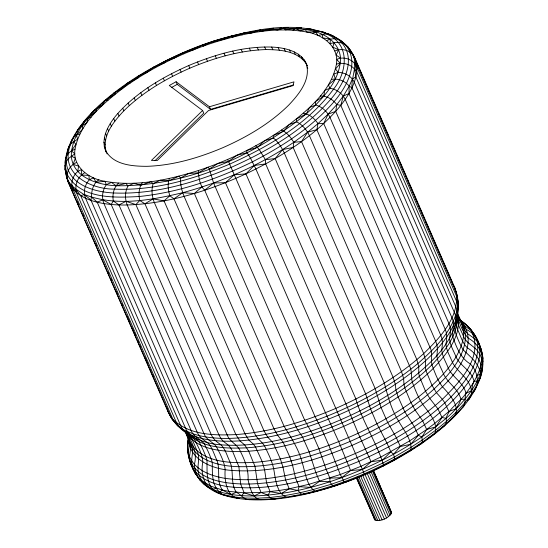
<?xml version="1.0" encoding="UTF-8"?>
<svg xmlns="http://www.w3.org/2000/svg" width="548" height="548" viewBox="0 0 548 548"><rect width="100%" height="100%" fill="white"/><g stroke="black" fill="none" stroke-linecap="round" stroke-linejoin="round"><path stroke-width="0.82" d="M198.349 170.538C168.373 179.819 136.267 187.053 104.887 181.285C89.324 178.977 72.151 166.791 75.008 149.179C79.933 122.868 102.243 104.421 122.218 88.735C149.748 68.596 180.751 53.437 213.09 42.751C243.072 33.462 275.171 26.229 306.551 32.003C322.121 34.305 339.287 46.498 336.431 64.102C331.506 90.413 309.195 108.86 289.221 124.547C261.691 144.686 230.687 159.845 198.349 170.538C198.732 177.353 199.513 185.334 204.699 190.238L304.709 420.227L312.511 434.119L318.991 448.791L326.163 469.335L329.882 478.13L329.903 481.76L331.355 484.206L333.739 486.398C369.79 474.342 404.403 457.279 434.626 434.085C452.819 419.528 470.362 402.444 479.308 380.511C488.33 359.372 479.63 332.917 460.594 320.443L462.704 322.758M258.752 30.393L260.334 31.626L271.096 28.88L277.459 30.037L283.878 28.147L285.446 29.887C305.654 26.037 338.253 33.147 340.555 58.115C340.116 81.248 322.197 99.099 306.318 113.854C253.19 157.071 185.368 186.587 116.142 185.765C97.859 184.813 73.096 177.819 71.274 156.057C71.713 132.924 89.632 115.08 105.511 100.318C158.639 57.108 226.454 27.585 295.687 28.414L300.03 30.873L308.606 28.797L319.21 31.243L326.06 33.832L329.574 34.284L341.171 40.785L347.959 46.977L352.864 54.677L456.203 292.187C463.848 317.71 449.675 343.986 431.392 361.242C403.013 389.224 367.557 409.014 330.862 423.933C296.002 437.338 258.683 447.565 221.015 444.839C199.465 443.455 177.189 431.845 167.996 411.596L67.993 181.6C57.917 155.063 75.898 128.732 93.797 110.532C127.369 77.768 170.188 55.93 214.261 40.949C252.018 29.674 294.927 19.591 332.752 35.75C340.931 40.052 349.021 46.073 352.864 54.677C357.926 65.712 351.316 76.59 351.974 87.824L451.977 317.819C455.731 325.033 450.292 333.095 454.039 340.315C457.375 349.466 461.594 358.7 470.294 363.954C478.37 371.818 480.281 385.381 472.123 393.827M67.555 152.967L67.603 150.145L69.438 145.891M337.417 484.638L333.739 486.398C306.538 494.981 278.083 501.187 249.409 499.68C233.852 498.379 216.679 495.981 205.836 483.528C202.089 476.952 201.321 469.348 202.808 461.991C202.322 453.799 197.992 446.408 194.314 439.263C186.053 431.536 175.476 426.132 170.099 415.624L67.993 181.6L65.013 169.051L65.096 165.366L66.226 161.818L66.404 156.351L68.692 146.837L70.747 143.987L73.699 137.164L79.364 127.698L86.735 122.896L88.05 117.991L96.208 111.532L96.092 109.168L101.873 105.791L105.511 100.318L114.916 94.366L115.169 92.345L122.218 88.735L127.999 82.981L138.178 77.809L138.404 76.186L146.748 72.576L154.399 66.849L164.825 62.705L164.715 61.451L174.237 58.122L183.388 52.745L193.526 49.8L202.993 44.833M66.027 170.983L65.986 172.62L65.013 169.051M188.348 438.263C186.779 447.017 187.389 456.443 191.499 464.451M187.902 449.319L188.32 453.299M188.745 438.297C183.128 464.019 201.979 491.638 227.954 496.009M66.198 174.168C70.747 201.582 104.579 205.431 127.204 204.986C168.476 203.63 208.589 190.903 245.915 173.86C281.158 156.961 315.675 135.856 340.801 105.367C348.418 95.523 355.275 84.351 356.721 71.74C358.111 62.41 353.392 54.081 347.959 46.977M457.087 315.703C456.422 323.135 460.841 329.588 463.416 336.225C466.033 343.117 473.547 345.596 477.753 351.179C485.028 360.337 483.035 372.647 478.075 382.223M65.096 165.366L67.068 174.23L67.007 178.004C71.206 189.313 83.474 192.232 91.064 200.397L191.067 430.392C193.286 436.831 200.369 438.743 204.226 443.805C207.541 449.668 210.24 455.936 212.295 462.354C212.419 473.808 211.247 487.062 222.365 494.289L233.38 496.831L243.778 497.995L256.354 498.276L269.979 497.502L283.131 495.885L299.674 492.823L312.476 489.754L331.355 484.206L343.062 480.171L363.44 472.075L383.333 462.793L394.327 457.039L411.377 447.086L422.46 439.852L436.126 429.879L446.428 421.378L456.463 411.945L465.026 402.54L471.451 394.115L477.335 384.285L480.397 377.202L481.055 364.79L481.904 359.632L482.014 354.727L481.377 350.09L477.87 340.829L473.767 333.307L468.245 326.683L459.943 320.512M482.452 363.399C483.946 356.371 481.274 348.74 478.253 342.384M287.303 497.646C276.37 493.892 275.514 478.377 273.644 468.65C271.863 460.628 268.075 453.217 264.52 445.867C261.485 441.119 256.19 438.133 254.347 432.55L154.344 202.561C151.974 196.65 151.186 189.93 153.077 183.779L160.146 180.237L168.599 180.909L178.949 176.161L180.621 178.025C180.203 184.306 181.737 190.56 184.087 196.348L284.097 426.337C291.31 437.784 298.818 449.271 302.236 462.676C305.325 472.342 306.455 485.809 315.566 491.741L319.073 490.22M467.307 400.547C473.719 396.362 470.348 387.313 474.123 381.442C471.794 370.612 460.471 366.359 456.025 356.94C453.751 350.789 449.696 345.007 449.579 338.239C450.47 333.355 451.134 328.211 448.949 323.546L348.946 93.55L349.234 86.159L352.33 79.008L355.871 76.891L354.679 69.24C350.309 64.047 342.863 62.116 336.431 64.102M107.209 153.94C98.825 140.096 108.566 123.992 117.868 113.409C137.151 91.996 162.571 77.131 188.69 65.555C214.891 54.567 243.011 46.258 271.678 47.053C285.213 47.655 302.4 51.382 307.25 65.945L304.25 59.91M106.463 152.57C101.174 136.623 113.6 121.683 123.827 110.833C142.61 92.269 165.784 78.754 189.827 68.171C213.905 57.992 239.524 50.402 265.801 49.58C279.617 49.635 296.16 50.765 305.387 62.527M417.816 445.476L421.46 443.688L422.296 442.147L421.926 436.955L418.302 435.311L414.329 426.632L404.828 411.87L398.129 396.923L395.916 390.025L395.341 384.306L393.128 377.408L293.125 147.412L293.803 142.288C290.735 137.377 286.974 132.342 281.453 130.075M457.861 307.805L458.327 304.64L457.806 300.818M185.923 431.92C192.026 436.66 194.074 444.373 197.15 451.1C200.404 457.71 197.068 464.882 198.273 471.76C199.91 479.719 204.692 486.487 212.617 489.227C225.673 494.844 240.079 496.063 254.142 495.974C298.989 494.385 342.384 479.664 382.408 460.135C401.102 450.614 419.104 439.688 435.735 426.878C445.024 418.59 456.909 411.788 460.909 399.293C458.327 388.669 447.894 383.381 443.476 373.9C441.195 367.79 437.297 362.064 436.879 355.405C437.564 350.699 437.811 345.815 435.735 341.397L335.732 111.402L336.801 104.6L343.288 96.092L349.234 86.159C345.069 80.96 338.109 78.131 331.513 79.392M187.649 442.935L188.485 437.845L188.615 439.4M462.45 407.76C466.471 403.91 464.163 398.006 465.985 393.259C472.595 384.751 478.452 375.353 481.055 364.79C478.794 357.556 473.767 351.802 467.375 347.843C462.348 343.027 460.71 335.999 457.744 329.923C453.6 319.203 461.238 307.62 456.833 296.831L356.83 66.835C353.494 59.513 343.877 55.896 336.616 59.451L340.383 63.328L335.52 69L338.205 72.405C344.856 72.405 351.46 76.145 354.289 82.262L454.292 312.257C457.505 318.354 453.984 324.896 455.046 331.239C457.059 337.671 459.799 343.925 463.108 349.795C470.211 356.7 478.911 363.009 480.452 373.674C475.322 387.107 466.163 398.506 456.279 408.767L448.901 411.459L434.598 423.549L426.68 429.481L409.507 440.989L381.086 456.916L360.92 466.314L340.267 474.527L309.271 484.24L289.214 488.789L279.521 490.453L261.06 492.501L244.134 492.823L229.091 491.405L222.378 490.056L210.72 486.11L201.623 480.562L198.095 477.219L195.273 473.527L191.033 464.581L189.841 460.724L189.519 456.669L190.636 448.504L190.314 444.449L185.224 431.639M456.203 292.187C459.758 317.052 440.099 337.568 423.72 353.563C397.971 376.921 367.489 394.526 335.746 408.418C303.996 421.919 270.417 432.002 235.887 434.598C214.432 435.502 189.293 435.379 172.921 419.323L72.918 189.327C70.336 183.121 72.699 175.812 77.686 171.531L78.645 166.119L73.124 164.379L70.233 167.174L68.171 170.538L67.068 174.23C80.46 199.404 114.751 197.76 139.11 196.52C178.71 192.464 216.885 179.299 252.464 161.818C282.617 146.295 311.839 127.451 334.157 101.565C346.898 86.577 360.228 62.458 345.206 44.518C340.671 41.566 334.999 42.032 330.088 43.703L330.362 39.141L334.17 38.675L337.856 39.237C358.57 55.451 344.637 83.378 330.958 99.037C304.106 129.876 267.986 150.974 231.009 167.448C193.848 182.95 153.913 194.78 113.272 192.958C94.098 191.964 68.137 184.635 66.226 161.818L68.336 158.646L74.823 153.837L71.446 150.851C66.856 153.776 64.116 159.502 65.5 164.866M446.134 418.295L442.017 417.528L437.975 408.904L429.851 398.547L425.522 391.224L419.357 376.38L418.713 372.928L418.788 366.728L416.843 359.632L316.84 129.636L318.011 123.629L328.149 114.1L336.801 104.6L340.801 105.367L440.811 335.362C442.921 339.863 442.524 344.843 441.75 349.603C442.058 356.303 446.017 362.043 448.291 368.167C452.723 377.627 463.485 382.559 465.985 393.259C460.204 402.362 449.093 407.575 446.134 418.295L446.428 421.378L445.88 423.974L444.538 425.899L437.338 431.283M91.064 200.397C91.591 192.978 91.817 184.292 98.928 179.737M340.801 105.367L343.288 96.092L348.946 93.55M83.392 123.362C84.139 119.786 87.707 117.615 91.153 117.245M213.09 42.751L213.501 41.353L214.261 40.949M334.143 42.648L332.8 47.162L338.705 49.8C345.096 48.717 352.117 51.786 354.83 57.848L454.833 287.844L457.388 296.036L457.642 299.249M76.788 132.472L77.501 130.198L84.94 120.676M70.665 143.062C71.952 136.274 79.439 133.842 82.988 128.458L82.029 125.903M303.154 494.125L304.77 494.084L303.229 494.7L301.489 494.269L297.893 490.467L299.146 486.72L295.516 477.897L292.509 465.053L289.796 456.95L283.22 442.305L277.528 435.133L273.973 428.817L173.969 198.821L169.77 195.8C168.284 190.19 167.229 183.964 169.448 178.401M356.337 477.911L374.962 519.984C380.956 521.703 388.69 518.312 391.587 512.812L373.551 470.485M153.077 183.779L151.104 181.662L140.733 185.299L133.979 183.244L127.951 186.025C124.882 191.834 124.78 198.931 127.204 204.986L227.208 434.982C229.653 442.133 238.058 444.455 240.504 451.614C244.853 460.436 248.689 469.732 248.066 479.788C249.84 487.336 252.662 501.016 262.821 499.57M448.901 411.459L444.839 402.855L442.359 399.293L436.461 392.711L432.057 385.456L425.912 370.599L425.33 367.098L425.591 360.728L423.72 353.563L323.717 123.567L328.149 114.1L335.732 111.402M125.978 84.687L126.54 83.659L127.999 82.981L129.986 83.207M468.636 399.65L471.253 395.279M127.951 186.025L125.999 183.395L116.142 185.765L111.408 182.409L106.387 184.662C102.442 190.012 101.421 197.335 103.915 203.514L203.918 433.509C206.027 439.77 212.788 441.811 216.474 446.771C220.138 453.991 224.283 461.395 225.166 469.568C224.283 479.884 226.447 497.317 239.394 498.55L236.133 497.796M142.364 182.662C138.637 187.759 138.486 194.561 139.781 200.52L144.939 203.794L244.949 433.79L248.833 440.051L253.471 444.223L255.567 447.045L262.225 461.676L264.609 469.835L266.575 482.857L270.123 491.693L267.904 495.187L269.979 497.502L272.281 498.872L274.644 499.201L276.911 498.468M249.409 499.68C243.826 500.002 241.038 494.317 236.359 492.33C230.215 483.206 234.044 471.979 230.146 462.286C227.221 456.443 225.721 449.62 221.015 444.839C216.987 442.154 213.042 439.064 211.186 434.434L111.182 204.438L113.313 201.027C112.182 194.704 113.689 187.642 118.457 183.114M421.926 436.955L426.68 429.481L435.735 426.878L442.017 417.528M84.755 172.689C78.898 175.99 75.179 182.737 75.987 189.478L80.659 195.636L84.495 194.561C115.957 206.836 150.919 200.219 182.71 192.697C222.139 182.059 259.916 165.119 293.803 142.288L301.503 141.59L307.613 132.212L318.011 123.629L323.717 123.567M90.557 114.505L93.797 110.532L96.092 109.168M241.997 34.887L243.23 33.264L244.771 32.654M106.387 184.662L104.887 181.285L96.051 182.285L93.571 177.778L89.372 179.758C84.803 184.587 82.988 191.971 85.536 198.212L185.546 428.207C187.82 434.728 195.033 436.612 198.965 441.722C202.294 447.586 205 453.847 207.028 460.279C207.206 470.17 205.863 480.836 212.617 489.227L216.241 488.289M481.904 359.632L482.987 358.296C481.219 349.795 476.013 342.322 468.293 338.178C462.457 331.876 459.32 323.279 457.265 315.066M255.793 145.754L259.334 149.679L265.383 159.646L275.165 158.612L282.61 149.597L293.125 147.412M418.302 435.311L410.733 444.264L400.341 446.504L393.512 454.313L394.327 457.039L394.375 460.238L391.361 461.382M86.063 119.443L87.749 117.594M464.183 405.438C437.331 436.276 401.211 457.375 364.235 473.849C327.074 489.343 287.138 501.18 246.497 499.358M356.2 62.198L354.864 63.63L356.721 71.74L456.724 301.736L457.916 305.551C454.306 329.663 435.564 347.843 418.138 363.283C391.025 385.895 359.68 403.027 327.012 416.185C295.749 428.385 262.766 437.441 229.05 438.414C216.912 438.564 204.609 437.633 193.012 433.838C187.005 431.221 179.326 429.139 176.449 422.659L76.439 192.663L71.911 185.704L70.096 185.635M241.435 495.693L244.134 492.823L254.142 495.974L261.06 492.501L267.904 495.187M113.313 201.027L118.957 204.931L126.019 201.308L135.883 204.609L139.781 200.52M204.699 190.238L213.597 183.018L225.447 182.69L234.188 174.839L245.915 173.86L254.279 165.469L265.67 163.927L365.674 393.923L370.606 409.055L376.914 423.803L386.963 443.099L390.854 451.819L393.512 454.313M390.854 451.819L382.408 460.135L371.092 461.752L362.31 469.506L350.631 470.581L341.726 477.685L329.882 478.13M202.623 110.504L151.433 160.427L157.338 160.434L208.528 110.511L293.05 85.604L293.947 81.851L209.425 106.757L176.093 81.741L169.291 85.488L202.623 110.504L203.76 113.121L155.009 160.667M92.242 112.655L93.475 111.497M98.414 106.86L100.27 105.12M144.939 203.794L153.063 198.89L164.037 200.897L169.77 195.8M269.075 30.62L271.096 28.88L273.356 28.147M173.969 198.821L182.71 192.697L194.355 193.478L201.774 187.094M79.926 133.897L76.501 135.123L77.569 139.178L70.747 143.987C58.725 173.154 89.728 189.224 114.374 189.122C154.152 190.903 193.232 179.319 229.598 164.153C268.63 146.535 307.647 124.053 333.602 89.091C347.48 71.767 350.48 43.381 326.06 33.832L317.874 35.504L315.778 31.894L306.551 32.003L305.442 29.51M305.572 493.892C336.732 486.74 367.064 475.287 394.875 459.539M219.81 491.946L222.378 490.056L230.934 494.508L236.359 492.33M293.803 142.288L307.613 132.212L316.84 129.636M420.672 443.873L425.399 440.428M427.426 438.948L432.153 435.496M329.903 481.76L319.532 481.37L310.832 487.364L299.146 486.72M415.144 447.538L393.601 460.498M416.535 446.634L420.001 444.366M292.981 30.167L295.687 28.414L298.591 27.667L301.503 27.989L298.201 27.914M346.987 481.432L345.007 482.514L344.178 481.815L340.267 474.527L328.855 445.366L322.402 430.687L315.086 416.624L213.597 183.018L209.315 169.031L217.912 163.482L228.441 161.434L237.202 155.159L247.114 152.728L250.58 158.324L255.909 169.017L355.912 399.013C362.564 422.323 376.928 442.763 383.785 465.779L381.696 466.451M477.157 375.716L480.452 373.674L482.802 363.906L481.055 364.79M297.893 490.467L289.214 488.789L281.192 493.556L270.123 491.693M453.059 417.501C462.656 408.609 448.915 393.56 442.531 386.861C437.503 380.36 434.79 372.414 431.927 364.797C430.687 359.05 433.036 352.933 430.029 347.473L330.026 117.478C327.259 111.587 322.053 106.792 315.737 105.004L309.565 107.49L306.318 113.854L296.523 118.916L296.66 121.834C302.4 124.718 306.716 129.903 309.415 135.651L409.425 365.646C412.233 370.784 410.877 376.675 412.288 382.114C415.247 389.724 418.097 397.54 422.72 404.328C428.495 412.391 439.174 423.515 434.626 434.085L432.831 435.002M361.495 475.513L364.612 474.609L368.133 472.534M76.645 162.331L73.124 164.379L75.371 158.228L71.274 156.057M180.621 178.025L188.601 173.538L198.328 172.819L208.137 167.181L209.315 169.031M103.462 101.449L105.511 100.318L108.12 100.058M171.791 87.358L177.23 84.358L210.562 109.374L293.44 84.954M77.686 171.531L81.351 169.579L81.467 175.031L88.831 175.429L89.372 179.758M113.374 93.263L115.169 92.345M312.511 33.544C316.381 30.928 321.635 30.455 325.635 33.058L323.272 32.51M75.008 149.179L71.446 150.851L75.925 144.288L73.624 141.774M465.985 393.259L471.41 390.758C469.855 378.325 457.854 372.633 452.484 362.509C450.209 356.364 446.195 350.604 445.99 343.87C446.832 339.048 447.367 333.985 445.223 329.403L345.219 99.407C342.397 93.379 336.39 89.091 329.8 88.276L324.704 90.386L323.779 96.181L315.237 101.75L315.737 105.004M202.513 45.142L203.301 46.107C212.227 40.12 223.289 41.038 232.434 35.606M407.322 452.141L410.788 450.655C412.452 439.948 403.52 430.002 398.601 421.104C391.21 409.438 387.847 396.149 384.333 383.093L284.33 153.098C281.706 147.439 278.233 142.035 273.425 137.986L273.26 135.472L283.83 131.191L289.221 124.547L296.66 121.834M137.212 76.693L138.404 76.186M91.687 197.28L97.195 202.164L102.812 199.842L111.182 204.438M326.69 40.593L330.362 39.141L322.608 37.853L322.457 34.414M338.205 72.405L333.876 74.103L335.328 79.049L328.451 84.824L329.8 88.276M204.109 484.144L205.836 483.528M260.697 29.708L251.292 33.051L243.23 33.264L232.489 37.12L231.208 36.147M153.632 67.109L154.399 66.849L155.646 67.534M273.425 137.986L264.691 140.706L257.43 147.323L246.614 150.577L247.114 152.728M334.794 50.95L338.705 49.8L336.075 55.053L340.555 58.115M283.878 28.147L286.481 27.4L288.467 27.633M164.215 61.568L164.715 61.451M474.123 381.442L477.356 380.826M291.7 496.502L296.598 495.591M300.688 494.837L304.77 494.084M279.912 28.243L281.583 28.147M460.909 399.293L464.93 399.266M320.292 96.037C326.841 95.701 332.972 99.476 336.801 104.6M308.606 28.797L311.737 29.14L313.175 29.832M201.623 480.562L200.041 480.37L193.17 469.499L192.259 466.601M219.83 493.241L218.426 493.063L213.597 490.172M303.318 113.224C309.558 114.053 314.559 118.621 318.011 123.629M229.605 496.296L234.503 497.426M326.423 33.353L332.752 35.75L334.855 37.648M209.48 487.802C200.637 483.562 194.711 474.109 194.389 464.307C197.616 452.826 192.033 441.558 186.039 432.084M342.473 42.36L344.719 44.402M210.829 488.521L212.213 489.35M349.234 86.159L351.974 87.824M460.204 320.244L464.759 323.382L466.903 325.711M180.265 427.57L177.621 425.748L174.833 422.097M467.437 326.293L470.951 329.622L472.951 333.109M460.019 320.347C478.212 338.554 462.272 365.831 448.017 381.018C421.624 409.712 387.258 429.803 351.891 445.449C314.182 461.169 273.425 473.308 232.153 470.451C213.597 469.383 188.765 460.368 188.587 438.277M185.854 432.077C201.185 448.552 226.064 448.689 246.929 447.812C279.836 445.339 311.833 435.729 342.089 422.864C374.818 408.479 406.376 390.08 431.927 364.797C444.86 351.138 458.902 334.184 457.279 314.148M174.285 421.501L172.099 419.117L170.353 415.774M354.679 69.24L356.721 71.74M474.356 334.951L475.767 336.801L477.904 341.712M459.827 320.347L464.348 325.663L471.033 330.334C484.727 356.186 459.443 382.456 442.359 399.293C411.363 427.228 373.887 447.168 334.951 461.642C299.92 473.862 262.348 483.37 225.036 478.336C213.898 476.411 202.328 472.773 194.389 464.307C191.389 460.882 189.231 456.806 188.163 452.374C189.019 447.648 189.718 442.859 188.704 438.099M185.45 431.831C188.375 438.414 192.554 444.955 192.656 452.374C191.827 457.765 190.8 463.437 193.136 468.615C200.609 479.795 214.302 484.322 226.954 486.494C272.178 492.214 317.388 478.473 358.782 461.402C399.876 442.907 441.003 419.227 468.259 382.388C475.534 371.606 481.898 358.522 479.24 345.178C476.52 338.657 473.431 332.547 466.369 329.54C463.224 326.738 461.553 322.847 459.614 319.196C473.787 338.493 459.114 362.618 445.428 377.558C419.268 406 385.21 425.912 350.151 441.421C315.004 456.196 277.329 467.334 238.873 466.677C219.008 466.273 192.095 460.279 188.033 437.153M170.003 415.103L167.996 411.596L166.626 407.253M105.326 149.953C112.765 164.866 132.068 166.284 146.775 166.325C173.058 165.496 198.671 157.906 222.755 147.727C246.799 137.151 269.972 123.636 288.755 105.065C298.975 94.215 311.408 79.275 306.113 63.328M453.08 284.487L454.833 287.844L456.025 291.7L454.977 289.693M185.251 431.317C196.259 449.915 221.104 451.518 240.504 451.614C276.171 450.518 310.942 440.202 343.617 426.378C376.25 412.034 407.712 393.697 433.187 368.482C446.702 354.09 462.923 334.855 457.34 313.655M189.122 440.592C200.986 463.313 231.338 463.327 253.614 462.444C289.947 459.662 325.17 448.367 358.145 433.235C389.498 418.309 419.857 399.698 443.476 373.9C451.812 364.338 459.484 353.604 462.608 341.116C465.314 331.506 461.82 321.82 457.395 313.326M189.841 460.724C200.39 481.993 227.954 484.014 248.888 484.042C286.323 482.891 322.82 472.068 357.118 457.553C391.368 442.496 424.392 423.248 451.134 396.786C464.985 382.086 480.692 363.317 477.226 341.657L474.472 338.616L467.691 333.718L464.93 330.67L462.916 327.156L457.402 313.901M480.993 349.343L481.377 350.09M352.727 53.82L356.823 63.239M357.508 64.808L369.448 92.283M370.133 93.852L372.181 98.565M372.866 100.133L377.64 111.121M378.325 112.696L383.107 123.684M383.785 125.252L388.566 136.24M389.244 137.815L390.272 140.165M390.957 141.74L394.026 148.803M394.711 150.371L395.731 152.728M396.416 154.296L399.485 161.359M400.17 162.934L401.191 165.284M401.876 166.859L404.945 173.922M405.63 175.49L406.657 177.847M407.335 179.415L408.363 181.772M409.041 183.34L412.117 190.403M412.795 191.978L413.822 194.328M414.507 195.896L417.576 202.966M418.261 204.534L419.282 206.891M419.967 208.459L424.741 219.447M425.426 221.015L430.207 232.01M430.886 233.578L431.913 235.935M432.591 237.503L437.373 248.491M438.058 250.059L442.832 261.054M443.517 262.622L450.004 277.535M450.682 279.103L452.73 283.816M355.871 76.891L455.881 306.887C459.834 315.216 454.196 323.738 450.531 331.054C443.88 342.219 435.057 351.898 425.591 360.728C400.129 383.826 369.989 401.232 338.609 414.966C307.216 428.31 274.014 438.284 239.873 440.852C227.098 441.633 214.145 441.352 201.63 438.441C193.848 436.057 184.053 434.05 180.662 425.625L80.659 195.636M457.347 313.977L459.293 318.45M307.216 67.075L307.784 68.384M301.633 56.848L302.77 59.472M298.283 54.17L299.42 56.787M294.235 51.889L295.372 54.505M289.508 50.019L290.646 52.642M284.145 48.587L285.282 51.204M278.185 47.594L279.322 50.211M271.678 47.053L272.815 49.669M264.663 46.964L265.801 49.58M301.503 141.59L401.506 371.585L403.623 378.545L403.965 384.422L404.739 387.772L410.952 402.581L415.103 410.034L422.686 420.823L426.68 429.481M257.204 47.327L258.341 49.943M249.354 48.142L250.491 50.758M241.168 49.402L242.305 52.019M232.708 51.101L233.852 53.718M275.165 158.612L375.168 388.607L381.065 407.561L387.717 422.542L396.423 437.797L400.341 446.504M224.05 53.218L225.187 55.834M215.254 55.745L216.392 58.362M206.377 58.657L207.514 61.273M197.499 61.938L198.643 64.554M245.915 173.86L345.918 403.855L358.145 433.235L371.092 461.752M373.894 472.04L374.914 474.376M375.586 475.938L380.333 486.843M381.011 488.398L382.025 490.734M382.703 492.296L390.827 510.989M373.298 470.746L391.587 512.812M372.448 471.191L391.08 514.031M371.044 471.732L390.012 515.353M369.16 472.28L388.464 516.675M209.425 106.757L210.562 109.374M367.229 473.527L386.532 517.929M188.69 65.555L189.827 68.171M365.05 474.609L384.354 519.004M362.434 474.671L382.079 519.846M360.55 475.993L379.86 520.388M358.536 476.198L377.846 520.6M357.207 476.842L376.175 520.463M180.004 69.486L181.141 72.103M356.673 477.918L374.962 519.984M225.447 182.69L325.457 412.685L338.705 441.62L350.631 470.581M176.093 81.741L177.23 84.358M171.51 73.699L172.654 76.316M163.283 78.165L164.421 80.782M155.379 82.844L156.516 85.461M194.355 193.478L294.358 423.474L297.687 429.851L302.647 437.208L309.161 451.874L315.84 472.568L319.532 481.37M147.857 87.707L148.994 90.324M140.774 92.715L141.911 95.331M134.185 97.825L135.322 100.448M128.143 103.01L129.28 105.627M164.037 200.897L264.04 430.892L267.712 437.188L271.822 441.435L273.76 444.284L280.357 458.923L282.96 467.054L285.611 479.966L289.214 488.789M122.69 108.216L123.827 110.833M117.868 113.409L119.005 116.025M113.717 118.553L114.854 121.17M110.264 123.608L111.402 126.225M107.538 128.533L108.675 131.15M105.559 133.287L106.696 135.904M135.883 204.609L235.887 434.598L239.873 440.852L244.757 445.003L248.751 451.251L254.998 466.369L257.539 483.665L261.06 492.501M104.339 137.843L105.476 140.459M103.894 142.165L105.031 144.782M104.223 146.206L105.367 148.823M118.957 204.931L218.96 434.92L220.823 438.359L223.139 441.167L228.489 445.312L230.804 448.12L232.667 451.559L238.873 466.677L240.661 483.98L244.134 492.823M97.195 202.164L197.198 432.16C199.136 436.948 203.376 439.969 207.569 442.654C212.453 447.339 213.912 454.265 216.864 460.128C220.714 469.8 216.022 480.973 222.378 490.056M186.847 434.228L187.82 436.461M66.623 177.257L68.329 181.183M69.692 184.327L70.377 185.895M71.74 189.033L72.768 191.389M77.2 201.596L78.227 203.945M82.666 214.152L83.686 216.508M89.831 230.633L90.858 232.989M95.29 243.196L96.318 245.552M107.922 272.24L108.942 274.596M110.648 278.521L111.676 280.871M116.114 291.077L117.135 293.433M121.574 303.64L122.594 305.99M127.033 316.196L128.061 318.552M128.739 320.121L129.766 322.477M132.157 327.971L133.52 331.108M134.198 332.684L135.226 335.034M137.617 340.534L138.295 342.103M139.665 345.24L140.685 347.596M145.124 357.803L146.145 360.152M146.83 361.728L147.857 364.078M150.241 369.571L150.926 371.147M152.289 374.284L153.317 376.64M227.619 159.468L364.612 474.609M183.82 53.814L183.368 52.635M478.829 344L480.685 348.576M188.053 437.236L189.005 440.311M482.548 360.365L482.904 361.981M195.136 472.671L195.273 473.527M75.987 189.478L76.439 192.663M189.245 457.148L189.663 460.238M374.209 518.161L374.291 519.196M265.383 159.646L265.67 163.927"/></g></svg>
